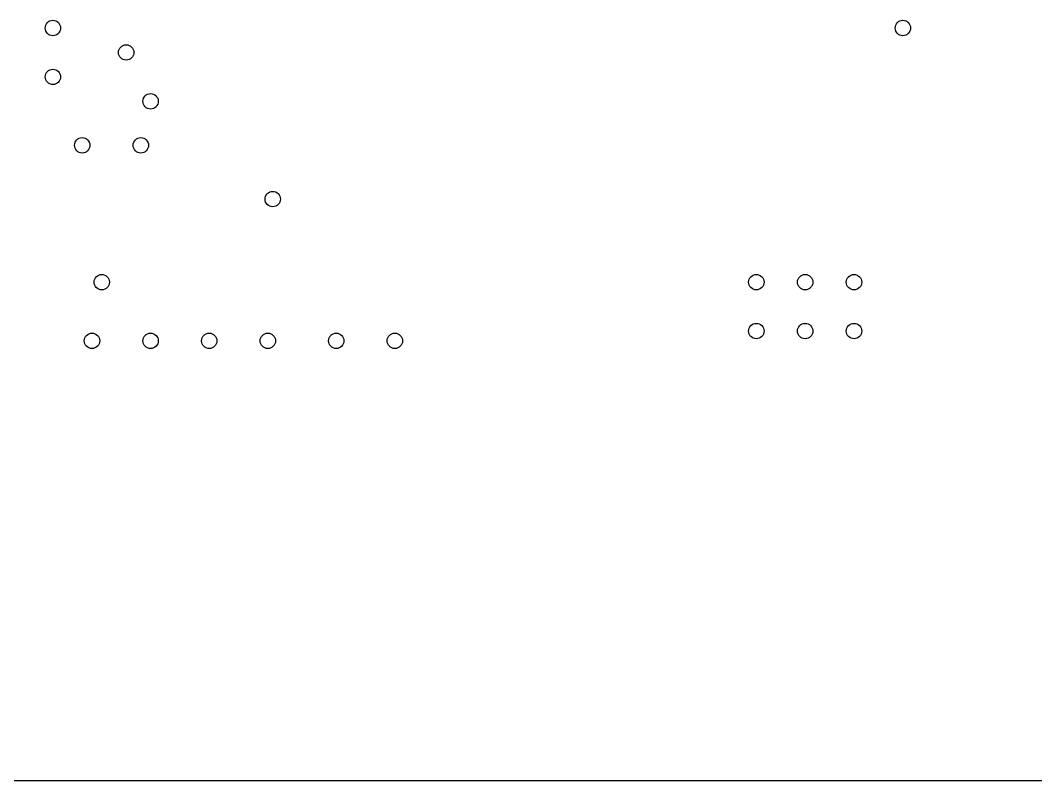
# Model space of a CAD drawing. Extents: x 0.02 to 3.56, y 0.02 to 1.96.
# Drawn here: x 1.208 to 2.247, y 0.018 to 0.796 of the extents above; entities that cross this region are included whole.
import ezdxf

# ---------------------------------------------------------------- set-up
doc = ezdxf.new("R2010")
doc.units = 0
doc.header["$MEASUREMENT"] = 0
doc.layers.add('BLACK', color=7, linetype='CONTINUOUS')

msp = doc.modelspace()

# ---------------------------------------------------------------- linework, layer by layer
at = {"layer": 'BLACK', "linetype": 'CONTINUOUS'}
msp.add_line((3.55657, 0.017716), (0.026496, 0.017716), dxfattribs=at)
at = {"layer": 'BLACK'}
for centre in [(1.24154, 0.787717), (2.11154, 0.787717), (1.31654, 0.762717), (1.24154, 0.737717), (1.34154, 0.712717), (1.27154, 0.667717), (1.33154, 0.667717), (1.46654, 0.612717), (1.29154, 0.527717), (1.96154, 0.527717), (2.01154, 0.527717), (2.06154, 0.527717), (1.96154, 0.477717), (2.01154, 0.477717), (2.06154, 0.477717), (1.28154, 0.467717), (1.34154, 0.467717), (1.40154, 0.467717), (1.46154, 0.467717), (1.53154, 0.467717), (1.59154, 0.467717)]:
    msp.add_circle(centre, 0.007874, dxfattribs=at)

doc.saveas('drawing.dxf')
